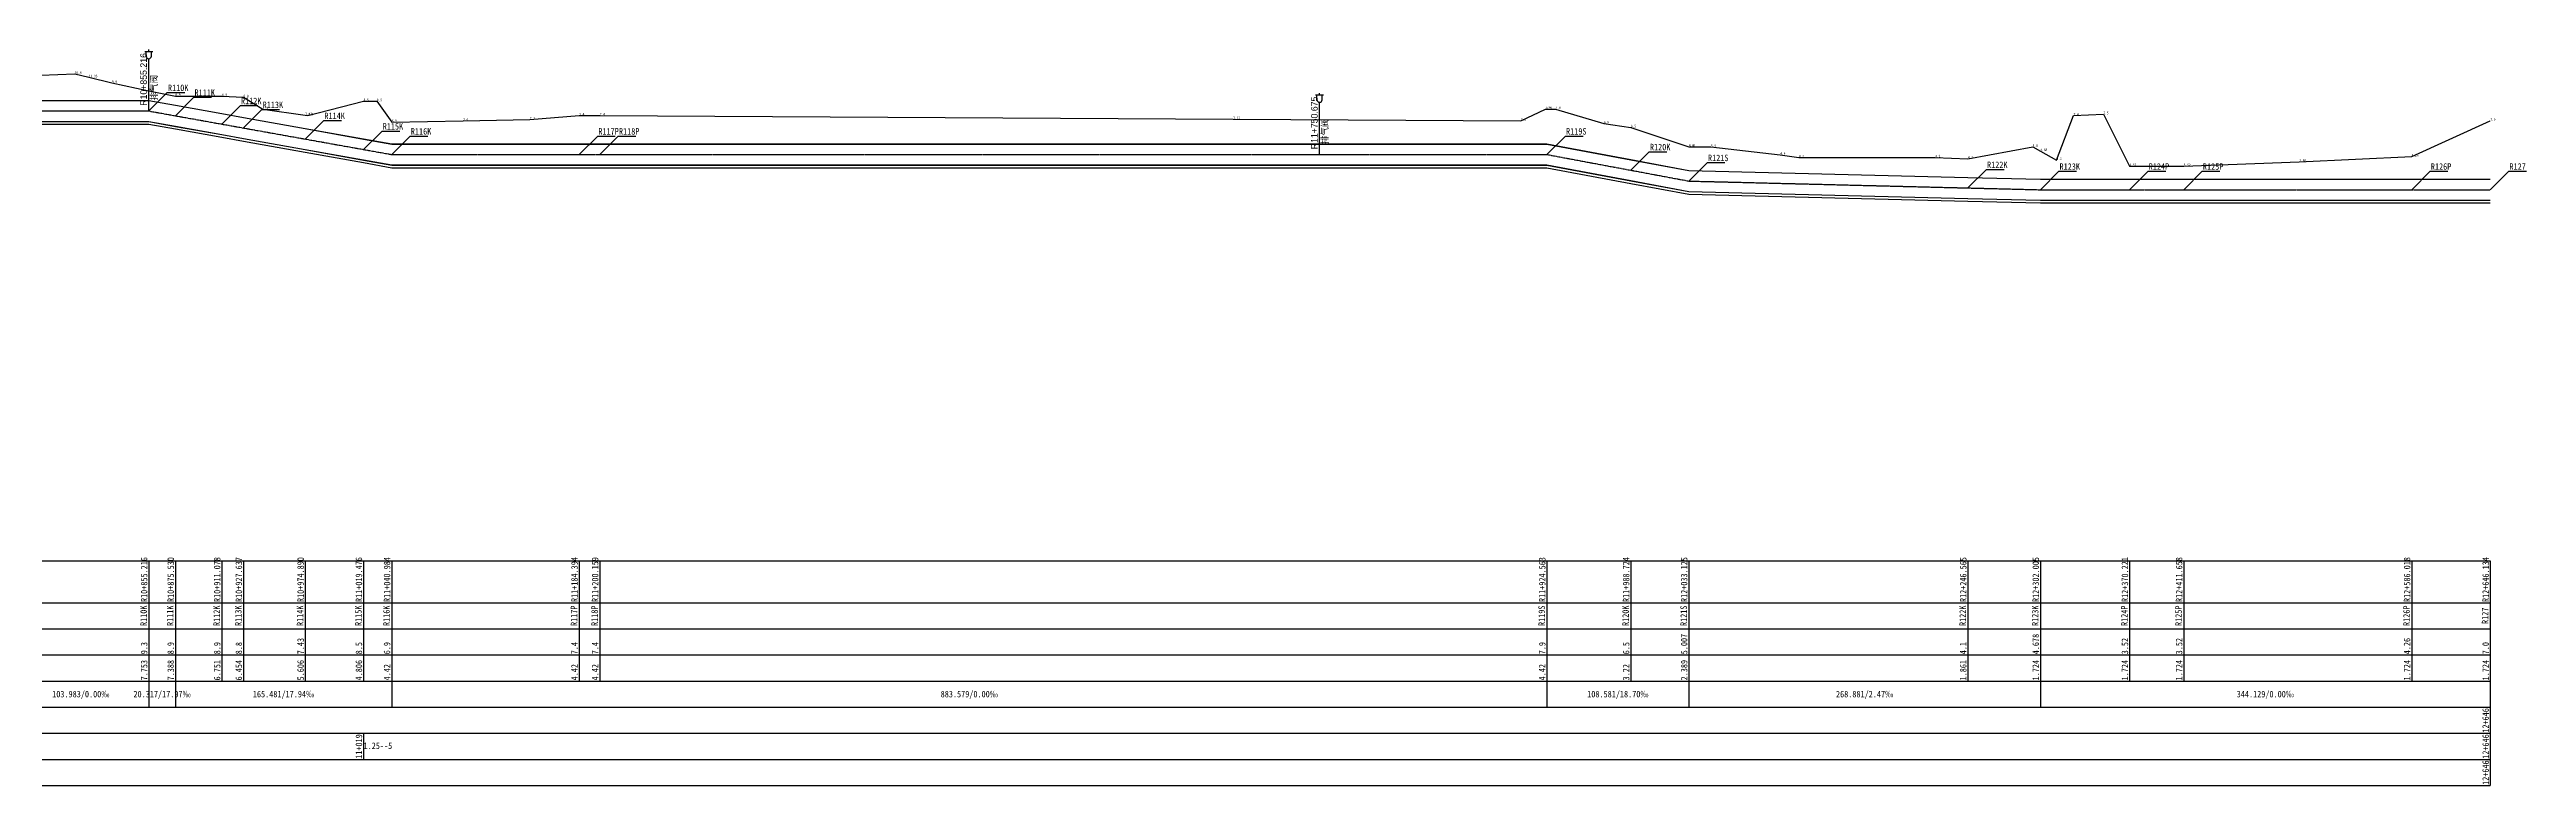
# Model space of a CAD drawing. Extents: x 525858 to 564773, y 2370984 to 2400075.
# Drawn here: x 561700 to 563594, y 2388779 to 2389343 of the extents above; entities that cross this region are included whole.
import ezdxf
from ezdxf.enums import TextEntityAlignment as Align

# ---------------------------------------------------------------- set-up
doc = ezdxf.new("R2010")
doc.units = 0
doc.linetypes.add('CENTER', pattern=[2, 1.25, -0.25, 0.25, -0.25])
for name, color, linetype in [('pipe', 3, 'CONTINUOUS'), ('pipe_cen', 1, 'CENTER'), ('tab', 9, 'CONTINUOUS'), ('地形剖面', 4, 'CONTINUOUS'), ('水工平面管线标注', 3, 'CONTINUOUS'), ('纵面管线标注', 3, 'CONTINUOUS'), ('附属设施', 2, 'CONTINUOUS')]:
    doc.layers.add(name, color=color, linetype=linetype)
doc.styles.add('HT', font='simhei.ttf', dxfattribs={"width": 0.8})
doc.styles.add('SIMP1', font='simp1.shx', dxfattribs={"width": 0.8, "bigfont": 'hz.shx'})

# ---------------------------------------------------------------- blocks, each defined once
blk = doc.blocks.new('qin排气阀va')
at = {"layer": '附属设施', "linetype": 'Continuous', "lineweight": -3}
for points in [[(-1.5, 22.8), (1.5, 22.8)], [(-1, 21), (-1, 22.8)], [(0, 22.8), (0, 23.55)], [(0, 0), (0, 20)], [(1, 21), (1, 22.8)]]:
    blk.add_lwpolyline(points, dxfattribs=at)
blk.add_arc((0, 21), 1, 180, 0, dxfattribs=at)
at = {"layer": '附属设施', "linetype": 'Continuous', "lineweight": -3, "style": 'SIMP1'}
blk.add_attdef('ZH', text='', height=2.5, rotation=90, dxfattribs=at).set_placement((0, 2), align=Align.BOTTOM_LEFT)
blk.add_attdef('名称', text='', height=2.5, rotation=90, dxfattribs=at).set_placement((1, 4), align=Align.TOP_LEFT)

msp = doc.modelspace()

# ---------------------------------------------------------------- linework, layer by layer
at = {"layer": 'pipe', "lineweight": -3}
for points in [[(561671.911028, 2389303.85342), (561775.894028, 2389303.85342), (561796.208028, 2389300.20342), (561831.756028, 2389293.83342), (561848.315028, 2389290.86342), (561895.568028, 2389282.38342), (561940.154028, 2389274.38342), (561961.662028, 2389270.52342), (562105.072028, 2389270.52342), (562120.837028, 2389270.52342), (562845.241028, 2389270.52342), (562909.402028, 2389258.52342), (562953.803028, 2389250.21342), (563167.243028, 2389244.93342), (563222.683028, 2389243.56342), (563290.899028, 2389243.56342), (563332.336028, 2389243.56342), (563506.696028, 2389243.56342), (563566.812028, 2389243.56342)], [(561671.911028, 2389303.75342), (561775.894028, 2389303.75342), (561796.208028, 2389300.10342), (561831.756028, 2389293.73342), (561848.315028, 2389290.76342), (561895.568028, 2389282.28342), (561940.154028, 2389274.28342), (561961.662028, 2389270.42342), (562105.072028, 2389270.42342), (562120.837028, 2389270.42342), (562845.241028, 2389270.42342), (562909.402028, 2389258.42342), (562953.803028, 2389250.11342), (563167.243028, 2389244.83342), (563222.683028, 2389243.46342), (563290.899028, 2389243.46342), (563332.336028, 2389243.46342), (563506.696028, 2389243.46342), (563566.812028, 2389243.46342)], [(561671.911028, 2389287.75342), (561775.894028, 2389287.75342), (561796.208028, 2389284.10342), (561831.756028, 2389277.73342), (561848.315028, 2389274.76342), (561895.568028, 2389266.28342), (561940.154028, 2389258.28342), (561961.662028, 2389254.42342), (562105.072028, 2389254.42342), (562120.837028, 2389254.42342), (562845.241028, 2389254.42342), (562909.402028, 2389242.42342), (562953.803028, 2389234.11342), (563167.243028, 2389228.83342), (563222.683028, 2389227.46342), (563290.899028, 2389227.46342), (563332.336028, 2389227.46342), (563506.696028, 2389227.46342), (563566.812028, 2389227.46342)], [(561671.911028, 2389287.65342), (561775.894028, 2389287.65342), (561796.208028, 2389284.00342), (561831.756028, 2389277.63342), (561848.315028, 2389274.66342), (561895.568028, 2389266.18342), (561940.154028, 2389258.18342), (561961.662028, 2389254.32342), (562105.072028, 2389254.32342), (562120.837028, 2389254.32342), (562845.241028, 2389254.32342), (562909.402028, 2389242.32342), (562953.803028, 2389234.01342), (563167.243028, 2389228.73342), (563222.683028, 2389227.36342), (563290.899028, 2389227.36342), (563332.336028, 2389227.36342), (563506.696028, 2389227.36342), (563566.812028, 2389227.36342)], [(561671.911028, 2389285.65342), (561775.894028, 2389285.65342), (561796.208028, 2389282.00342), (561831.756028, 2389275.63342), (561848.315028, 2389272.66342), (561895.568028, 2389264.18342), (561940.154028, 2389256.18342), (561961.662028, 2389252.32342), (562105.072028, 2389252.32342), (562120.837028, 2389252.32342), (562845.241028, 2389252.32342), (562909.402028, 2389240.32342), (562953.803028, 2389232.01342), (563167.243028, 2389226.73342), (563222.683028, 2389225.36342), (563290.899028, 2389225.36342), (563332.336028, 2389225.36342), (563506.696028, 2389225.36342), (563566.812028, 2389225.36342)]]:
    msp.add_lwpolyline(points, dxfattribs=at)
at = {"layer": 'pipe_cen', "lineweight": -3}
msp.add_lwpolyline([(561671.911028, 2389295.75342), (561775.894028, 2389295.75342), (561796.208028, 2389292.10342), (561961.662028, 2389262.42342), (562845.241028, 2389262.42342), (562953.803028, 2389242.11342), (563222.683028, 2389235.46342), (563566.812028, 2389235.46342)], dxfattribs=at)
at = {"layer": 'tab', "lineweight": -3}
for points in [[(550858.678028, 2388951.23342), (563566.812028, 2388951.23342)], [(561775.894028, 2388951.23342), (561775.894028, 2388859.23342)], [(561796.208028, 2388951.23342), (561796.208028, 2388859.23342)], [(561831.756028, 2388951.23342), (561831.756028, 2388859.23342)], [(561848.315028, 2388951.23342), (561848.315028, 2388859.23342)], [(561895.568028, 2388951.23342), (561895.568028, 2388859.23342)], [(561940.154028, 2388951.23342), (561940.154028, 2388859.23342)], [(561961.662028, 2388951.23342), (561961.662028, 2388859.23342)], [(562105.072028, 2388951.23342), (562105.072028, 2388859.23342)], [(562120.837028, 2388951.23342), (562120.837028, 2388859.23342)], [(562845.241028, 2388951.23342), (562845.241028, 2388859.23342)], [(562909.402028, 2388951.23342), (562909.402028, 2388859.23342)], [(562953.803028, 2388951.23342), (562953.803028, 2388859.23342)], [(563167.243028, 2388951.23342), (563167.243028, 2388859.23342)], [(563222.683028, 2388951.23342), (563222.683028, 2388859.23342)], [(563290.899028, 2388951.23342), (563290.899028, 2388859.23342)], [(563332.336028, 2388951.23342), (563332.336028, 2388859.23342)], [(563506.696028, 2388951.23342), (563506.696028, 2388859.23342)], [(563566.812028, 2388951.23342), (563566.812028, 2388779.23342)], [(563566.812028, 2388951.23342), (563566.812028, 2388859.23342)], [(550858.678028, 2388919.23342), (563566.812028, 2388919.23342)], [(550858.678028, 2388899.23342), (563566.812028, 2388899.23342)], [(550858.678028, 2388879.23342), (563566.812028, 2388879.23342)], [(550858.678028, 2388859.23342), (563566.812028, 2388859.23342)], [(561775.894028, 2388859.23342), (561775.894028, 2388839.23342)], [(561796.208028, 2388859.23342), (561796.208028, 2388839.23342)], [(561961.662028, 2388859.23342), (561961.662028, 2388839.23342)], [(562845.241028, 2388859.23342), (562845.241028, 2388839.23342)], [(562953.803028, 2388859.23342), (562953.803028, 2388839.23342)], [(563222.683028, 2388859.23342), (563222.683028, 2388839.23342)], [(550858.678028, 2388839.23342), (563566.812028, 2388839.23342)], [(563566.812028, 2388839.23342), (563566.812028, 2388819.23342)], [(550858.678028, 2388819.23342), (563566.812028, 2388819.23342)], [(561940.154028, 2388819.23342), (561940.154028, 2388799.23342)], [(563566.812028, 2388819.23342), (563566.812028, 2388799.23342)], [(550858.678028, 2388799.23342), (563566.812028, 2388799.23342)], [(563566.812028, 2388799.23342), (563566.812028, 2388779.23342)], [(550858.678028, 2388779.23342), (563566.812028, 2388779.23342)]]:
    msp.add_lwpolyline(points, dxfattribs=at)
for points in [[(561671.911028, 2388849.23342, 0, 1, 0), (561674.911028, 2388849.23342, 0, 0, 0), (561703.902528, 2388849.23342, 0, 0, 0)], [(561775.894028, 2388849.23342, 0, 1, 0), (561772.894028, 2388849.23342, 0, 0, 0), (561743.902528, 2388849.23342, 0, 0, 0)], [(561796.208028, 2388849.23342, 0, 1, 0), (561799.208028, 2388849.23342, 0, 0, 0), (561858.935028, 2388849.23342, 0, 0, 0)], [(561961.662028, 2388849.23342, 0, 1, 0), (561958.662028, 2388849.23342, 0, 0, 0), (561898.935028, 2388849.23342, 0, 0, 0)], [(561961.662028, 2388849.23342, 0, 1, 0), (561964.662028, 2388849.23342, 0, 0, 0), (562383.451528, 2388849.23342, 0, 0, 0)], [(562845.241028, 2388849.23342, 0, 1, 0), (562842.241028, 2388849.23342, 0, 0, 0), (562423.451528, 2388849.23342, 0, 0, 0)], [(562845.241028, 2388849.23342, 0, 1, 0), (562848.241028, 2388849.23342, 0, 0, 0), (562879.522028, 2388849.23342, 0, 0, 0)], [(562953.803028, 2388849.23342, 0, 1, 0), (562950.803028, 2388849.23342, 0, 0, 0), (562919.522028, 2388849.23342, 0, 0, 0)], [(562953.803028, 2388849.23342, 0, 1, 0), (562956.803028, 2388849.23342, 0, 0, 0), (563068.243028, 2388849.23342, 0, 0, 0)], [(563222.683028, 2388849.23342, 0, 1, 0), (563219.683028, 2388849.23342, 0, 0, 0), (563108.243028, 2388849.23342, 0, 0, 0)], [(563222.683028, 2388849.23342, 0, 1, 0), (563225.683028, 2388849.23342, 0, 0, 0), (563374.747528, 2388849.23342, 0, 0, 0)], [(563566.812028, 2388849.23342, 0, 1, 0), (563563.812028, 2388849.23342, 0, 0, 0), (563414.747528, 2388849.23342, 0, 0, 0)]]:
    msp.add_lwpolyline(points, format="xyseb", dxfattribs=at)
at = {"layer": '地形剖面', "lineweight": -3}
msp.add_lwpolyline([(561693.287028, 2389323.22342), (561719.227028, 2389324.22342), (561730.090028, 2389321.54342), (561747.644028, 2389317.22342), (561775.894028, 2389311.22342), (561775.894028, 2389311.22342), (561775.894028, 2389311.22342), (561775.894028, 2389311.22342), (561796.208028, 2389307.22342), (561796.208028, 2389307.22342), (561831.756028, 2389307.22342), (561848.315028, 2389306.22342), (561848.315028, 2389306.22342), (561863.140028, 2389297.22342), (561895.568028, 2389292.52342), (561897.633028, 2389292.22342), (561940.154028, 2389303.22342), (561950.254028, 2389303.22342), (561961.662028, 2389287.22342), (561961.662028, 2389287.22342), (561961.662028, 2389287.22342), (561961.662028, 2389287.22342), (561961.662028, 2389287.22342), (562016.305028, 2389288.22342), (562067.277028, 2389289.22342), (562105.072028, 2389292.22342), (562105.072028, 2389292.22342), (562120.837028, 2389292.22342), (562605.364028, 2389289.47342), (562825.319028, 2389288.22342), (562844.071028, 2389297.22342), (562845.241028, 2389297.22342), (562845.241028, 2389297.22342), (562845.241028, 2389297.22342), (562851.809028, 2389297.22342), (562888.842028, 2389286.22342), (562909.402028, 2389283.22342), (562909.402028, 2389283.22342), (562953.803028, 2389268.29342), (562953.803028, 2389268.29342), (562953.803028, 2389268.29342), (562953.803028, 2389268.29342), (562954.015028, 2389268.22342), (562970.602028, 2389268.22342), (563023.762028, 2389262.22342), (563037.959028, 2389260.22342), (563142.256028, 2389260.22342), (563167.243028, 2389259.22342), (563216.814028, 2389268.22342), (563222.683028, 2389265.00342), (563222.683028, 2389265.00342), (563222.683028, 2389265.00342), (563222.683028, 2389265.00342), (563235.054028, 2389258.22342), (563248.108028, 2389292.22342), (563270.842028, 2389293.22342), (563290.899028, 2389253.42342), (563290.899028, 2389253.42342), (563332.336028, 2389253.42342), (563420.721028, 2389256.82342), (563506.696028, 2389260.82342), (563506.696028, 2389260.82342), (563566.812028, 2389288.22342), (563566.812028, 2389288.22342)], dxfattribs=at)
at = {"layer": '纵面管线标注', "color": 9, "lineweight": -3}
for points in [[(561775.894028, 2389295.75342), (561790.034028, 2389309.89342), (561803.534028, 2389309.89342)], [(561796.208028, 2389292.10342), (561810.348028, 2389306.24342), (561823.848028, 2389306.24342)], [(561831.756028, 2389285.73342), (561845.896028, 2389299.87342), (561859.396028, 2389299.87342)], [(561848.315028, 2389282.76342), (561862.455028, 2389296.90342), (561875.955028, 2389296.90342)], [(561895.568028, 2389274.28342), (561909.708028, 2389288.42342), (561923.208028, 2389288.42342)], [(561940.154028, 2389266.28342), (561954.294028, 2389280.42342), (561967.794028, 2389280.42342)], [(561961.662028, 2389262.42342), (561975.802028, 2389276.56342), (561989.302028, 2389276.56342)], [(562105.072028, 2389262.42342), (562119.212028, 2389276.56342), (562132.712028, 2389276.56342)], [(562120.837028, 2389262.42342), (562134.977028, 2389276.56342), (562148.477028, 2389276.56342)], [(562845.241028, 2389262.42342), (562859.381028, 2389276.56342), (562872.881028, 2389276.56342)], [(562909.402028, 2389250.42342), (562923.542028, 2389264.56342), (562937.042028, 2389264.56342)], [(562953.803028, 2389242.11342), (562967.943028, 2389256.25342), (562981.443028, 2389256.25342)], [(563167.243028, 2389236.83342), (563181.383028, 2389250.97342), (563194.883028, 2389250.97342)], [(563222.683028, 2389235.46342), (563236.823028, 2389249.60342), (563250.323028, 2389249.60342)], [(563290.899028, 2389235.46342), (563305.039028, 2389249.60342), (563318.539028, 2389249.60342)], [(563332.336028, 2389235.46342), (563346.476028, 2389249.60342), (563359.976028, 2389249.60342)], [(563506.696028, 2389235.46342), (563520.836028, 2389249.60342), (563534.336028, 2389249.60342)], [(563566.812028, 2389235.46342), (563580.952028, 2389249.60342), (563594.452028, 2389249.60342)]]:
    msp.add_lwpolyline(points, dxfattribs=at)

# ---------------------------------------------------------------- block references
at = {"layer": '附属设施', "lineweight": -3, "xscale": 2, "yscale": 2, "zscale": 2}
for p, values in [((561775.894028, 2389295.75342), {'ZH': 'R10+855.216', '名称': '排气阀'}), ((562671.353028, 2389262.42342), {'ZH': 'R11+750.675', '名称': '排气阀'})]:
    msp.add_blockref('qin排气阀va', p, dxfattribs=at).add_auto_attribs(values)

# ---------------------------------------------------------------- texts
at = {"layer": 'tab', "color": 3, "lineweight": -3, "style": 'HT', "width": 0.8}
for s, p in [('R10+855.216', (561774.794028, 2388919.73342)), ('R10+875.530', (561795.108028, 2388919.73342)), ('R10+911.078', (561830.656028, 2388919.73342)), ('R10+927.637', (561847.215028, 2388919.73342)), ('R10+974.890', (561894.468028, 2388919.73342)), ('R11+019.476', (561939.054028, 2388919.73342)), ('R11+040.984', (561960.562028, 2388919.73342)), ('R11+184.394', (562103.972028, 2388919.73342)), ('R11+200.159', (562119.737028, 2388919.73342)), ('R11+924.563', (562844.141028, 2388919.73342)), ('R11+988.724', (562908.302028, 2388919.73342)), ('R12+033.125', (562952.703028, 2388919.73342)), ('R12+246.565', (563166.143028, 2388919.73342)), ('R12+302.005', (563221.583028, 2388919.73342)), ('R12+370.221', (563289.799028, 2388919.73342)), ('R12+411.658', (563331.236028, 2388919.73342)), ('R12+586.018', (563505.596028, 2388919.73342)), ('R12+646.134', (563565.712028, 2388919.73342)), ('9.3', (561774.794028, 2388879.73342)), ('8.9', (561795.108028, 2388879.73342)), ('8.9', (561830.656028, 2388879.73342)), ('8.8', (561847.215028, 2388879.73342)), ('7.43', (561894.468028, 2388879.73342)), ('8.5', (561939.054028, 2388879.73342)), ('6.9', (561960.562028, 2388879.73342)), ('7.4', (562103.972028, 2388879.73342)), ('7.4', (562119.737028, 2388879.73342)), ('7.9', (562844.141028, 2388879.73342)), ('6.5', (562908.302028, 2388879.73342)), ('5.007', (562952.703028, 2388879.73342)), ('4.1', (563166.143028, 2388879.73342)), ('4.678', (563221.583028, 2388879.73342)), ('3.52', (563289.799028, 2388879.73342)), ('3.52', (563331.236028, 2388879.73342)), ('4.26', (563505.596028, 2388879.73342)), ('7.0', (563565.712028, 2388879.73342)), ('7.753', (561774.794028, 2388859.73342)), ('7.388', (561795.108028, 2388859.73342)), ('6.751', (561830.656028, 2388859.73342)), ('6.454', (561847.215028, 2388859.73342)), ('5.606', (561894.468028, 2388859.73342)), ('4.806', (561939.054028, 2388859.73342)), ('4.42', (561960.562028, 2388859.73342)), ('4.42', (562103.972028, 2388859.73342)), ('4.42', (562119.737028, 2388859.73342)), ('4.42', (562844.141028, 2388859.73342)), ('3.22', (562908.302028, 2388859.73342)), ('2.389', (562952.703028, 2388859.73342)), ('1.861', (563166.143028, 2388859.73342)), ('1.724', (563221.583028, 2388859.73342)), ('1.724', (563289.799028, 2388859.73342)), ('1.724', (563331.236028, 2388859.73342)), ('1.724', (563505.596028, 2388859.73342)), ('1.724', (563565.712028, 2388859.73342)), ('11+019', (561939.054028, 2388799.73342)), ('12+646', (563565.712028, 2388799.73342)), ('12+646', (563565.712028, 2388779.73342))]:
    msp.add_text(s, height=5, rotation=89.999998453, dxfattribs=at).set_placement(p)
for s, p in [('R110K', (561775.894028, 2388909.23342)), ('R111K', (561796.208028, 2388909.23342)), ('R112K', (561831.756028, 2388909.23342)), ('R113K', (561848.315028, 2388909.23342)), ('R114K', (561895.568028, 2388909.23342)), ('R115K', (561940.154028, 2388909.23342)), ('R116K', (561961.662028, 2388909.23342)), ('R117P', (562105.072028, 2388909.23342)), ('R118P', (562120.837028, 2388909.23342)), ('R119S', (562845.241028, 2388909.23342)), ('R120K', (562909.402028, 2388909.23342)), ('R121S', (562953.803028, 2388909.23342)), ('R122K', (563167.243028, 2388909.23342)), ('R123K', (563222.683028, 2388909.23342)), ('R124P', (563290.899028, 2388909.23342)), ('R125P', (563332.336028, 2388909.23342)), ('R126P', (563506.696028, 2388909.23342)), ('R127', (563566.812028, 2388909.23342))]:
    msp.add_text(s, height=5, rotation=89.999998453, dxfattribs=at).set_placement(p, align=Align.BOTTOM_CENTER)
for s, p in [('103.983/0.00‰', (561723.902528, 2388849.23342)), ('20.317/17.97‰', (561786.051028, 2388849.23342)), ('165.481/17.94‰', (561878.935028, 2388849.23342)), ('883.579/0.00‰', (562403.451528, 2388849.23342)), ('108.581/18.70‰', (562899.522028, 2388849.23342)), ('268.881/2.47‰', (563088.243028, 2388849.23342)), ('344.129/0.00‰', (563394.747528, 2388849.23342))]:
    msp.add_text(s, height=5, dxfattribs=at).set_placement(p, align=Align.MIDDLE_CENTER)
msp.add_text('1.25--5', height=5, dxfattribs=at).set_placement((561940.154028, 2388807.23342))
at = {"layer": '地形剖面', "color": 9, "lineweight": -3, "style": 'HT', "width": 0.8}
for s, p in [('10.6', (561719.227028, 2389324.22342)), ('10.33', (561730.090028, 2389321.54342)), ('9.9', (561747.644028, 2389317.22342)), ('9.3', (561775.894028, 2389311.22342)), ('9.3', (561775.894028, 2389311.22342)), ('9.3', (561775.894028, 2389311.22342)), ('9.3', (561775.894028, 2389311.22342)), ('8.9', (561796.208028, 2389307.22342)), ('8.9', (561796.208028, 2389307.22342)), ('8.9', (561831.756028, 2389307.22342)), ('8.8', (561848.315028, 2389306.22342)), ('8.8', (561848.315028, 2389306.22342)), ('7.9', (561863.140028, 2389297.22342)), ('8.5', (561940.154028, 2389303.22342)), ('8.5', (561950.254028, 2389303.22342)), ('7.9', (562844.071028, 2389297.22342)), ('7.9', (562845.241028, 2389297.22342)), ('7.9', (562845.241028, 2389297.22342)), ('7.9', (562845.241028, 2389297.22342)), ('7.9', (562851.809028, 2389297.22342)), ('7.43', (561895.568028, 2389292.52342)), ('7.4', (561897.633028, 2389292.22342)), ('6.9', (561961.662028, 2389287.22342)), ('6.9', (561961.662028, 2389287.22342)), ('6.9', (561961.662028, 2389287.22342)), ('6.9', (561961.662028, 2389287.22342)), ('6.9', (561961.662028, 2389287.22342)), ('7.0', (562016.305028, 2389288.22342)), ('7.1', (562067.277028, 2389289.22342)), ('7.4', (562105.072028, 2389292.22342)), ('7.4', (562105.072028, 2389292.22342)), ('7.4', (562120.837028, 2389292.22342)), ('7.13', (562605.364028, 2389289.47342)), ('7.0', (562825.319028, 2389288.22342)), ('6.8', (562888.842028, 2389286.22342)), ('6.5', (562909.402028, 2389283.22342)), ('6.5', (562909.402028, 2389283.22342)), ('7.4', (563248.108028, 2389292.22342)), ('7.5', (563270.842028, 2389293.22342)), ('7.0', (563566.812028, 2389288.22342)), ('7.0', (563566.812028, 2389288.22342)), ('5.01', (562953.803028, 2389268.29342)), ('5.01', (562953.803028, 2389268.29342)), ('5.01', (562953.803028, 2389268.29342)), ('5.01', (562953.803028, 2389268.29342)), ('5.0', (562954.015028, 2389268.22342)), ('5.0', (562970.602028, 2389268.22342)), ('4.4', (563023.762028, 2389262.22342)), ('4.2', (563037.959028, 2389260.22342)), ('4.2', (563142.256028, 2389260.22342)), ('4.1', (563167.243028, 2389259.22342)), ('5.0', (563216.814028, 2389268.22342)), ('4.68', (563222.683028, 2389265.00342)), ('4.68', (563222.683028, 2389265.00342)), ('4.68', (563222.683028, 2389265.00342)), ('4.68', (563222.683028, 2389265.00342)), ('4.0', (563235.054028, 2389258.22342)), ('3.86', (563420.721028, 2389256.82342)), ('4.26', (563506.696028, 2389260.82342)), ('4.26', (563506.696028, 2389260.82342)), ('3.52', (563290.899028, 2389253.42342)), ('3.52', (563290.899028, 2389253.42342)), ('3.52', (563332.336028, 2389253.42342))]:
    msp.add_text(s, height=2, dxfattribs=at).set_placement(p)
at = {"layer": '水工平面管线标注', "color": 3, "lineweight": -3, "style": 'HT', "width": 0.8}
msp.add_text('12+646', height=5, rotation=89.999998453, dxfattribs=at).set_placement((563565.712028, 2388819.73342))
at = {"layer": '纵面管线标注', "lineweight": -3, "style": 'HT', "width": 0.8}
for s, p in [('R110K', (561790.534028, 2389310.99342)), ('R111K', (561810.848028, 2389307.34342)), ('R112K', (561846.396028, 2389300.97342)), ('R113K', (561862.955028, 2389298.00342)), ('R114K', (561910.208028, 2389289.52342)), ('R115K', (561954.794028, 2389281.52342)), ('R116K', (561976.302028, 2389277.66342)), ('R117P', (562119.712028, 2389277.66342)), ('R118P', (562135.477028, 2389277.66342)), ('R119S', (562859.881028, 2389277.66342)), ('R120K', (562924.042028, 2389265.66342)), ('R121S', (562968.443028, 2389257.35342)), ('R122K', (563181.883028, 2389252.07342)), ('R123K', (563237.323028, 2389250.70342)), ('R124P', (563305.539028, 2389250.70342)), ('R125P', (563346.976028, 2389250.70342)), ('R126P', (563521.336028, 2389250.70342)), ('R127', (563581.452028, 2389250.70342))]:
    msp.add_text(s, height=5, dxfattribs=at).set_placement(p)

doc.saveas('drawing.dxf')
